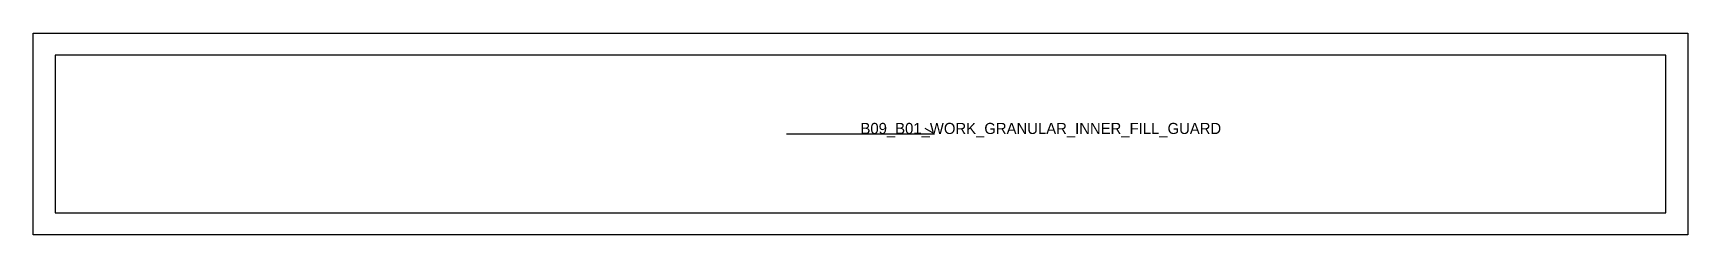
# Model space of a CAD drawing. Header units: millimetres. Extents: x -12 to 882, y -12 to 97.
import ezdxf

# ---------------------------------------------------------------- set-up
doc = ezdxf.new("R2010")
doc.units = ezdxf.units.MM
for name, color, linetype in [('CUT', 1, 'Continuous'), ('GRAIN', 3, 'Continuous'), ('LABEL', 7, 'Continuous'), ('SEW', 5, 'Continuous')]:
    doc.layers.add(name, color=color, linetype=linetype)

msp = doc.modelspace()

# ---------------------------------------------------------------- linework, layer by layer
at = {"layer": 'CUT'}
msp.add_lwpolyline([(-12, -12), (-12, 97), (882, 97), (882, -12), (-12, -12)], close=True, dxfattribs=at)
at = {"layer": 'GRAIN'}
for p, q in [((475, 42.5), (470, 45.5)), ((395, 42.5), (475, 42.5))]:
    msp.add_line(p, q, dxfattribs=at)
at = {"layer": 'SEW'}
msp.add_lwpolyline([(0, 0), (870, 0), (870, 85), (0, 85)], close=True, dxfattribs=at)

# ---------------------------------------------------------------- texts
at = {"layer": 'LABEL'}
msp.add_text('B09_B01_WORK_GRANULAR_INNER_FILL_GUARD', height=6, dxfattribs=at).set_placement((435, 42.5))

doc.saveas('drawing.dxf')
